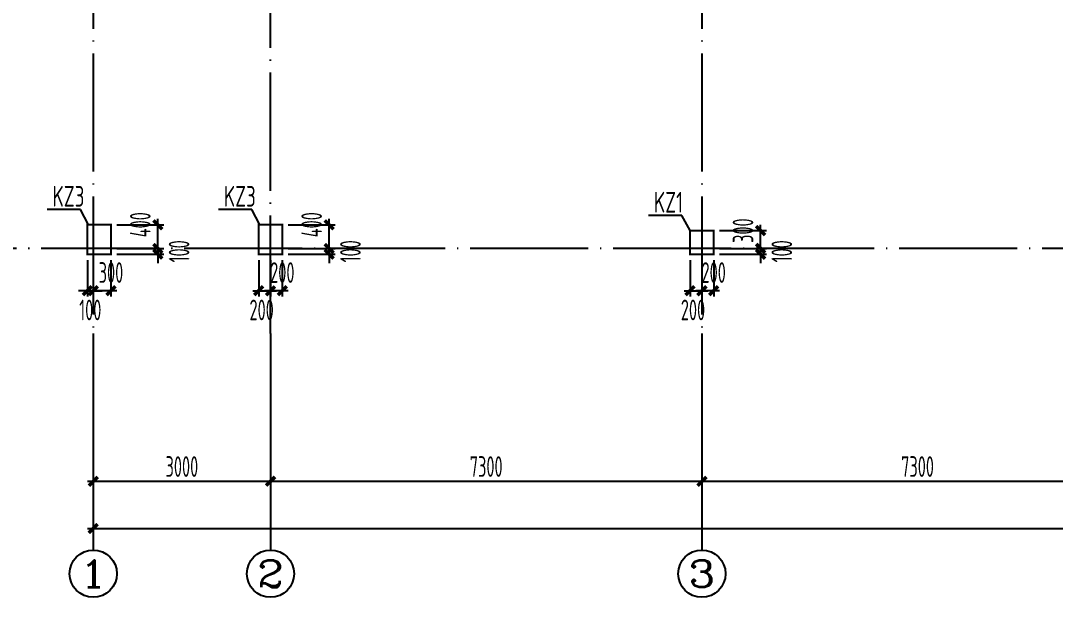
# Model space of a CAD drawing. Extents: x -472319 to -112444, y -516749 to -5704.
# Drawn here: x -418466 to -400956, y -482015 to -472252 of the extents above; entities that cross this region are included whole.
import ezdxf
from ezdxf.enums import TextEntityAlignment as Align

# ---------------------------------------------------------------- set-up
doc = ezdxf.new("R2010")
doc.units = 0
doc.header["$LTSCALE"] = 100
doc.header["$MEASUREMENT"] = 0
doc.linetypes.add('CENTER', pattern=[2, 1.25, -0.25, 0.25, -0.25])
doc.linetypes.add('DOTE', pattern=[2.42, 2, -0.2, 0.02, -0.2])
for name, color, linetype in [('AXIS', 3, 'Continuous'), ('AXIS_TEXT', 7, 'Continuous'), ('DOTE', 1, 'CENTER'), ('TEXT', 7, 'Continuous'), ('填充', 8, 'Continuous'), ('柱', 2, 'Continuous')]:
    doc.layers.add(name, color=color, linetype=linetype)
doc.styles.add('_TCH_AXIS', font='COMPLEX', dxfattribs={"bigfont": 'GBCBIG'})
doc.styles.add('COMPLEX', font='COMPLEX')
doc.styles.add('HZ', font='tssdeng.shx', dxfattribs={"width": 0.6, "height": 350, "bigfont": 'a.shx'})
doc.styles.add('TSSD_Dimension', font='Tssdeng.shx', dxfattribs={"width": 0.7, "bigfont": 'hztxt.shx'})
doc.dimstyles.new('DIMN', dxfattribs={"dimtxt": 350, "dimasz": 150, "dimexe": 100, "dimexo": 100, "dimgap": 75, "dimtad": 1, "dimdec": 0, "dimzin": 0, "dimdsep": 46, "dimtxsty": 'HZ', "dimblk": 'ARCHTICK', "dimcen": 0.09, "dimdle": 100, "dimclrd": 3, "dimclre": 3, "dimclrt": 7, "dimazin": 2, "dimtfac": 1, "dimtdec": 0, "dimtmove": 2, "dimatfit": 3, "dimldrblk": 'ARCHTICK', "dimfxl": 1, "dimtolj": 1, "dimtzin": 0, "dimarcsym": 0})

# ---------------------------------------------------------------- blocks, each defined once
blk = doc.blocks.new('_ArchTick')
at = {"color": 0, "linetype": 'ByBlock', "const_width": 0.4}
blk.add_lwpolyline([(-0.5, -0.5), (0.5, 0.5)], dxfattribs=at)
blk = doc.blocks.new('*D2412')
at = {"layer": 'AXIS', "color": 3, "lineweight": -2, "transparency": 16777216}
for p, q in [((-417238, -477651), (-417238, -480151)), ((-414238, -477651), (-414238, -480151)), ((-417338, -480051), (-414138, -480051))]:
    blk.add_line(p, q, dxfattribs=at)
at = {"layer": 'Defpoints', "color": 0, "transparency": 16777216}
for p in [(-417238, -477551), (-414238, -477551), (-414238, -480051)]:
    blk.add_point(p, dxfattribs=at)
at = {"layer": 'AXIS', "color": 3, "lineweight": -2, "transparency": 16777216, "xscale": 150, "yscale": 150, "zscale": 150, "rotation": 180}
blk.add_blockref('_ArchTick', (-417238, -480051), dxfattribs=at)
at = {"layer": 'AXIS', "color": 3, "lineweight": -2, "transparency": 16777216, "xscale": 150, "yscale": 150, "zscale": 150}
blk.add_blockref('_ArchTick', (-414238, -480051), dxfattribs=at)
at = {"layer": 'AXIS', "color": 7, "transparency": 16777216, "insert": (-415738, -479801), "char_height": 350, "attachment_point": 5, "style": 'HZ'}
blk.add_mtext('\\A1;3000', dxfattribs=at)
blk = doc.blocks.new('*D2413')
at = {"layer": 'AXIS', "color": 3, "lineweight": -2, "transparency": 16777216}
for p, q in [((-414238, -477651), (-414238, -480151)), ((-406938, -477651), (-406938, -480151)), ((-414338, -480051), (-406838, -480051))]:
    blk.add_line(p, q, dxfattribs=at)
at = {"layer": 'Defpoints', "color": 0, "transparency": 16777216}
for p in [(-414238, -477551), (-406938, -477551), (-406938, -480051)]:
    blk.add_point(p, dxfattribs=at)
at = {"layer": 'AXIS', "color": 3, "lineweight": -2, "transparency": 16777216, "xscale": 150, "yscale": 150, "zscale": 150, "rotation": 180}
blk.add_blockref('_ArchTick', (-414238, -480051), dxfattribs=at)
at = {"layer": 'AXIS', "color": 3, "lineweight": -2, "transparency": 16777216, "xscale": 150, "yscale": 150, "zscale": 150}
blk.add_blockref('_ArchTick', (-406938, -480051), dxfattribs=at)
at = {"layer": 'AXIS', "color": 7, "transparency": 16777216, "insert": (-410588, -479801), "char_height": 350, "attachment_point": 5, "style": 'HZ'}
blk.add_mtext('\\A1;7300', dxfattribs=at)
blk = doc.blocks.new('*D2414')
at = {"layer": 'AXIS', "color": 3, "lineweight": -2, "transparency": 16777216}
for p, q in [((-406938, -477651), (-406938, -480151)), ((-399638, -477651), (-399638, -480151)), ((-407038, -480051), (-399538, -480051))]:
    blk.add_line(p, q, dxfattribs=at)
at = {"layer": 'Defpoints', "color": 0, "transparency": 16777216}
for p in [(-406938, -477551), (-399638, -477551), (-399638, -480051)]:
    blk.add_point(p, dxfattribs=at)
at = {"layer": 'AXIS', "color": 3, "lineweight": -2, "transparency": 16777216, "xscale": 150, "yscale": 150, "zscale": 150, "rotation": 180}
blk.add_blockref('_ArchTick', (-406938, -480051), dxfattribs=at)
at = {"layer": 'AXIS', "color": 3, "lineweight": -2, "transparency": 16777216, "xscale": 150, "yscale": 150, "zscale": 150}
blk.add_blockref('_ArchTick', (-399638, -480051), dxfattribs=at)
at = {"layer": 'AXIS', "color": 7, "transparency": 16777216, "insert": (-403288, -479801), "char_height": 350, "attachment_point": 5, "style": 'HZ'}
blk.add_mtext('\\A1;7300', dxfattribs=at)
blk = doc.blocks.new('*D2421')
at = {"layer": 'AXIS', "color": 3, "lineweight": -2, "transparency": 16777216}
for p, q in [((-417238, -477651), (-417238, -480951)), ((-357438, -477651), (-357438, -480951)), ((-417338, -480851), (-357338, -480851))]:
    blk.add_line(p, q, dxfattribs=at)
at = {"layer": 'Defpoints', "color": 0, "transparency": 16777216}
for p in [(-417238, -477551), (-357438, -477551), (-357438, -480851)]:
    blk.add_point(p, dxfattribs=at)
at = {"layer": 'AXIS', "color": 3, "lineweight": -2, "transparency": 16777216, "xscale": 150, "yscale": 150, "zscale": 150, "rotation": 180}
blk.add_blockref('_ArchTick', (-417238, -480851), dxfattribs=at)
at = {"layer": 'AXIS', "color": 3, "lineweight": -2, "transparency": 16777216, "xscale": 150, "yscale": 150, "zscale": 150}
blk.add_blockref('_ArchTick', (-357438, -480851), dxfattribs=at)
at = {"layer": 'AXIS', "color": 7, "transparency": 16777216, "insert": (-387338, -480601), "char_height": 350, "attachment_point": 5, "style": 'HZ'}
blk.add_mtext('\\A1;59800', dxfattribs=at)
blk = doc.blocks.new('_AXISO')
blk.add_circle((0, 0), 0.5)
at = {"layer": 'AXIS_TEXT', "style": 'COMPLEX', "width": 1.041667}
blk.add_attdef('A', text='', height=0.56, dxfattribs=at).set_placement((-0.25, -0.28), (0.25, -0.28), align=Align.FIT)
blk = doc.blocks.new('*D2423')
at = {"layer": 'Defpoints', "color": 0, "transparency": 16777216}
for p in [(-416938, -476107), (-416938, -476207), (-416145, -476207)]:
    blk.add_point(p, dxfattribs=at)
at = {"layer": '填充', "color": 3, "lineweight": -2, "transparency": 16777216}
for p, q in [((-416145, -476107), (-416145, -475957)), ((-416838, -476107), (-416045, -476107)), ((-416838, -476207), (-416045, -476207)), ((-416145, -476107), (-416145, -476207)), ((-416145, -476207), (-416145, -476357))]:
    blk.add_line(p, q, dxfattribs=at)
at = {"layer": '填充', "color": 3, "lineweight": -2, "transparency": 16777216, "xscale": 150, "yscale": 150, "zscale": 150}
for p, rotation in [((-416145, -476107), 270), ((-416145, -476207), 90)]:
    blk.add_blockref('_ArchTick', p, dxfattribs=dict(at, rotation=rotation))
at = {"layer": '填充', "color": 7, "transparency": 16777216, "insert": (-415785, -476157), "char_height": 350, "attachment_point": 5, "rotation": 90, "style": 'HZ'}
blk.add_mtext('\\A1;100', dxfattribs=at)
blk = doc.blocks.new('*D2424')
at = {"layer": 'Defpoints', "color": 0, "transparency": 16777216}
for p in [(-416938, -475707), (-416145, -475707), (-416938, -476107)]:
    blk.add_point(p, dxfattribs=at)
at = {"layer": '填充', "color": 3, "lineweight": -2, "transparency": 16777216}
for p, q in [((-416838, -475707), (-416045, -475707)), ((-416145, -476207), (-416145, -475607)), ((-416838, -476107), (-416045, -476107))]:
    blk.add_line(p, q, dxfattribs=at)
at = {"layer": '填充', "color": 3, "lineweight": -2, "transparency": 16777216, "xscale": 150, "yscale": 150, "zscale": 150}
for p, rotation in [((-416145, -475707), 90), ((-416145, -476107), 270)]:
    blk.add_blockref('_ArchTick', p, dxfattribs=dict(at, rotation=rotation))
at = {"layer": '填充', "color": 7, "transparency": 16777216, "insert": (-416442, -475707), "char_height": 350, "attachment_point": 5, "rotation": 90, "style": 'HZ'}
blk.add_mtext('\\A1;400', dxfattribs=at)
blk = doc.blocks.new('*D2425')
at = {"layer": 'Defpoints', "color": 0, "transparency": 16777216}
for p in [(-417338, -476207), (-417238, -476207), (-417238, -476824)]:
    blk.add_point(p, dxfattribs=at)
at = {"layer": '填充', "color": 3, "lineweight": -2, "transparency": 16777216}
for p, q in [((-417338, -476307), (-417338, -476924)), ((-417238, -476307), (-417238, -476924)), ((-417338, -476824), (-417488, -476824)), ((-417338, -476824), (-417238, -476824)), ((-417238, -476824), (-417088, -476824))]:
    blk.add_line(p, q, dxfattribs=at)
at = {"layer": '填充', "color": 3, "lineweight": -2, "transparency": 16777216, "xscale": 150, "yscale": 150, "zscale": 150}
blk.add_blockref('_ArchTick', (-417338, -476824), dxfattribs=at)
at = {"layer": '填充', "color": 3, "lineweight": -2, "transparency": 16777216, "xscale": 150, "yscale": 150, "zscale": 150, "rotation": 180}
blk.add_blockref('_ArchTick', (-417238, -476824), dxfattribs=at)
at = {"layer": '填充', "color": 7, "transparency": 16777216, "insert": (-417288, -477150), "char_height": 350, "attachment_point": 5, "style": 'HZ'}
blk.add_mtext('\\A1;100', dxfattribs=at)
blk = doc.blocks.new('*D2426')
at = {"layer": 'Defpoints', "color": 0, "transparency": 16777216}
for p in [(-417238, -476207), (-416938, -476207), (-417238, -476824)]:
    blk.add_point(p, dxfattribs=at)
at = {"layer": '填充', "color": 3, "lineweight": -2, "transparency": 16777216}
for p, q in [((-417238, -476307), (-417238, -476924)), ((-416938, -476307), (-416938, -476924)), ((-416838, -476824), (-417338, -476824))]:
    blk.add_line(p, q, dxfattribs=at)
at = {"layer": '填充', "color": 3, "lineweight": -2, "transparency": 16777216, "xscale": 150, "yscale": 150, "zscale": 150, "rotation": 180}
blk.add_blockref('_ArchTick', (-417238, -476824), dxfattribs=at)
at = {"layer": '填充', "color": 3, "lineweight": -2, "transparency": 16777216, "xscale": 150, "yscale": 150, "zscale": 150}
blk.add_blockref('_ArchTick', (-416938, -476824), dxfattribs=at)
at = {"layer": '填充', "color": 7, "transparency": 16777216, "insert": (-416938, -476516), "char_height": 350, "attachment_point": 5, "style": 'HZ'}
blk.add_mtext('\\A1;300', dxfattribs=at)
blk = doc.blocks.new('*D2275')
at = {"layer": 'Defpoints', "color": 0, "transparency": 16777216}
for p in [(-414038, -476107), (-414038, -476207), (-413245, -476207)]:
    blk.add_point(p, dxfattribs=at)
at = {"layer": '填充', "color": 3, "lineweight": -2, "transparency": 16777216}
for p, q in [((-413245, -476107), (-413245, -475957)), ((-413938, -476107), (-413145, -476107)), ((-413938, -476207), (-413145, -476207)), ((-413245, -476107), (-413245, -476207)), ((-413245, -476207), (-413245, -476357))]:
    blk.add_line(p, q, dxfattribs=at)
at = {"layer": '填充', "color": 3, "lineweight": -2, "transparency": 16777216, "xscale": 150, "yscale": 150, "zscale": 150}
for p, rotation in [((-413245, -476107), 270), ((-413245, -476207), 90)]:
    blk.add_blockref('_ArchTick', p, dxfattribs=dict(at, rotation=rotation))
at = {"layer": '填充', "color": 7, "transparency": 16777216, "insert": (-412885, -476157), "char_height": 350, "attachment_point": 5, "rotation": 90, "style": 'HZ'}
blk.add_mtext('\\A1;100', dxfattribs=at)
blk = doc.blocks.new('*D2276')
at = {"layer": 'Defpoints', "color": 0, "transparency": 16777216}
for p in [(-414038, -475707), (-413245, -475707), (-414038, -476107)]:
    blk.add_point(p, dxfattribs=at)
at = {"layer": '填充', "color": 3, "lineweight": -2, "transparency": 16777216}
for p, q in [((-413938, -475707), (-413145, -475707)), ((-413245, -476207), (-413245, -475607)), ((-413938, -476107), (-413145, -476107))]:
    blk.add_line(p, q, dxfattribs=at)
at = {"layer": '填充', "color": 3, "lineweight": -2, "transparency": 16777216, "xscale": 150, "yscale": 150, "zscale": 150}
for p, rotation in [((-413245, -475707), 90), ((-413245, -476107), 270)]:
    blk.add_blockref('_ArchTick', p, dxfattribs=dict(at, rotation=rotation))
at = {"layer": '填充', "color": 7, "transparency": 16777216, "insert": (-413542, -475707), "char_height": 350, "attachment_point": 5, "rotation": 90, "style": 'HZ'}
blk.add_mtext('\\A1;400', dxfattribs=at)
blk = doc.blocks.new('*D2277')
at = {"layer": 'Defpoints', "color": 0, "transparency": 16777216}
for p in [(-414438, -476207), (-414238, -476207), (-414238, -476824)]:
    blk.add_point(p, dxfattribs=at)
at = {"layer": '填充', "color": 3, "lineweight": -2, "transparency": 16777216}
for p, q in [((-414438, -476307), (-414438, -476924)), ((-414238, -476307), (-414238, -476924)), ((-414538, -476824), (-414138, -476824))]:
    blk.add_line(p, q, dxfattribs=at)
at = {"layer": '填充', "color": 3, "lineweight": -2, "transparency": 16777216, "xscale": 150, "yscale": 150, "zscale": 150, "rotation": 180}
blk.add_blockref('_ArchTick', (-414438, -476824), dxfattribs=at)
at = {"layer": '填充', "color": 3, "lineweight": -2, "transparency": 16777216, "xscale": 150, "yscale": 150, "zscale": 150}
blk.add_blockref('_ArchTick', (-414238, -476824), dxfattribs=at)
at = {"layer": '填充', "color": 7, "transparency": 16777216, "insert": (-414388, -477150), "char_height": 350, "attachment_point": 5, "style": 'HZ'}
blk.add_mtext('\\A1;200', dxfattribs=at)
blk = doc.blocks.new('*D2278')
at = {"layer": 'Defpoints', "color": 0, "transparency": 16777216}
for p in [(-414238, -476207), (-414038, -476207), (-414238, -476824)]:
    blk.add_point(p, dxfattribs=at)
at = {"layer": '填充', "color": 3, "lineweight": -2, "transparency": 16777216}
for p, q in [((-414238, -476307), (-414238, -476924)), ((-414038, -476307), (-414038, -476924)), ((-413938, -476824), (-414338, -476824))]:
    blk.add_line(p, q, dxfattribs=at)
at = {"layer": '填充', "color": 3, "lineweight": -2, "transparency": 16777216, "xscale": 150, "yscale": 150, "zscale": 150, "rotation": 180}
blk.add_blockref('_ArchTick', (-414238, -476824), dxfattribs=at)
at = {"layer": '填充', "color": 3, "lineweight": -2, "transparency": 16777216, "xscale": 150, "yscale": 150, "zscale": 150}
blk.add_blockref('_ArchTick', (-414038, -476824), dxfattribs=at)
at = {"layer": '填充', "color": 7, "transparency": 16777216, "insert": (-414038, -476516), "char_height": 350, "attachment_point": 5, "style": 'HZ'}
blk.add_mtext('\\A1;200', dxfattribs=at)
blk = doc.blocks.new('*D2331')
at = {"layer": 'Defpoints', "color": 0, "transparency": 16777216}
for p in [(-406738, -476107), (-406738, -476207), (-405945, -476207)]:
    blk.add_point(p, dxfattribs=at)
at = {"layer": '填充', "color": 3, "lineweight": -2, "transparency": 16777216}
for p, q in [((-405945, -476107), (-405945, -475957)), ((-406638, -476107), (-405845, -476107)), ((-406638, -476207), (-405845, -476207)), ((-405945, -476107), (-405945, -476207)), ((-405945, -476207), (-405945, -476357))]:
    blk.add_line(p, q, dxfattribs=at)
at = {"layer": '填充', "color": 3, "lineweight": -2, "transparency": 16777216, "xscale": 150, "yscale": 150, "zscale": 150}
for p, rotation in [((-405945, -476107), 270), ((-405945, -476207), 90)]:
    blk.add_blockref('_ArchTick', p, dxfattribs=dict(at, rotation=rotation))
at = {"layer": '填充', "color": 7, "transparency": 16777216, "insert": (-405585, -476157), "char_height": 350, "attachment_point": 5, "rotation": 90, "style": 'HZ'}
blk.add_mtext('\\A1;100', dxfattribs=at)
blk = doc.blocks.new('*D2332')
at = {"layer": 'Defpoints', "color": 0, "transparency": 16777216}
for p in [(-406738, -475807), (-405945, -475807), (-406738, -476107)]:
    blk.add_point(p, dxfattribs=at)
at = {"layer": '填充', "color": 3, "lineweight": -2, "transparency": 16777216}
for p, q in [((-405945, -476207), (-405945, -475707)), ((-406638, -475807), (-405845, -475807)), ((-406638, -476107), (-405845, -476107))]:
    blk.add_line(p, q, dxfattribs=at)
at = {"layer": '填充', "color": 3, "lineweight": -2, "transparency": 16777216, "xscale": 150, "yscale": 150, "zscale": 150}
for p, rotation in [((-405945, -475807), 90), ((-405945, -476107), 270)]:
    blk.add_blockref('_ArchTick', p, dxfattribs=dict(at, rotation=rotation))
at = {"layer": '填充', "color": 7, "transparency": 16777216, "insert": (-406242, -475807), "char_height": 350, "attachment_point": 5, "rotation": 90, "style": 'HZ'}
blk.add_mtext('\\A1;300', dxfattribs=at)
blk = doc.blocks.new('*D2333')
at = {"layer": 'Defpoints', "color": 0, "transparency": 16777216}
for p in [(-407138, -476207), (-406938, -476207), (-406938, -476824)]:
    blk.add_point(p, dxfattribs=at)
at = {"layer": '填充', "color": 3, "lineweight": -2, "transparency": 16777216}
for p, q in [((-407138, -476307), (-407138, -476924)), ((-406938, -476307), (-406938, -476924)), ((-407238, -476824), (-406838, -476824))]:
    blk.add_line(p, q, dxfattribs=at)
at = {"layer": '填充', "color": 3, "lineweight": -2, "transparency": 16777216, "xscale": 150, "yscale": 150, "zscale": 150, "rotation": 180}
blk.add_blockref('_ArchTick', (-407138, -476824), dxfattribs=at)
at = {"layer": '填充', "color": 3, "lineweight": -2, "transparency": 16777216, "xscale": 150, "yscale": 150, "zscale": 150}
blk.add_blockref('_ArchTick', (-406938, -476824), dxfattribs=at)
at = {"layer": '填充', "color": 7, "transparency": 16777216, "insert": (-407088, -477150), "char_height": 350, "attachment_point": 5, "style": 'HZ'}
blk.add_mtext('\\A1;200', dxfattribs=at)
blk = doc.blocks.new('*D2334')
at = {"layer": 'Defpoints', "color": 0, "transparency": 16777216}
for p in [(-406938, -476207), (-406738, -476207), (-406938, -476824)]:
    blk.add_point(p, dxfattribs=at)
at = {"layer": '填充', "color": 3, "lineweight": -2, "transparency": 16777216}
for p, q in [((-406938, -476307), (-406938, -476924)), ((-406738, -476307), (-406738, -476924)), ((-406638, -476824), (-407038, -476824))]:
    blk.add_line(p, q, dxfattribs=at)
at = {"layer": '填充', "color": 3, "lineweight": -2, "transparency": 16777216, "xscale": 150, "yscale": 150, "zscale": 150, "rotation": 180}
blk.add_blockref('_ArchTick', (-406938, -476824), dxfattribs=at)
at = {"layer": '填充', "color": 3, "lineweight": -2, "transparency": 16777216, "xscale": 150, "yscale": 150, "zscale": 150}
blk.add_blockref('_ArchTick', (-406738, -476824), dxfattribs=at)
at = {"layer": '填充', "color": 7, "transparency": 16777216, "insert": (-406738, -476516), "char_height": 350, "attachment_point": 5, "style": 'HZ'}
blk.add_mtext('\\A1;200', dxfattribs=at)

msp = doc.modelspace()

# ---------------------------------------------------------------- linework, layer by layer
at = {"layer": 'AXIS'}
for p, q in [((-417238.328, -477550.782), (-417238.328, -481215.078)), ((-414238.328, -477550.782), (-414238.328, -481215.078)), ((-406938.328, -477550.782), (-406938.328, -481215.078))]:
    msp.add_line(p, q, dxfattribs=at)
at = {"layer": 'DOTE', "linetype": 'DOTE', "ltscale": 10}
for p, q in [((-417238.328, -458287.242), (-417238.328, -477550.782)), ((-414238.328, -477550.782), (-414238.328, -458287.242)), ((-406938.328, -458287.242), (-406938.328, -477550.782)), ((-355619.518, -476106.89), (-418912.147, -476106.89))]:
    msp.add_line(p, q, dxfattribs=at)
at = {"layer": 'TEXT'}
for p, q in [((-417455.157, -475448.98), (-418019.612, -475448.98)), ((-417316.657, -475706.89), (-417455.157, -475448.98)), ((-414555.157, -475448.98), (-415119.612, -475448.98)), ((-414416.657, -475706.89), (-414555.157, -475448.98)), ((-407276.828, -475548.98), (-407841.283, -475548.98)), ((-407138.328, -475806.89), (-407276.828, -475548.98))]:
    msp.add_line(p, q, dxfattribs=at)
at = {"layer": '柱', "const_width": 35}
for points in [[(-417338.328, -476206.89), (-416938.328, -476206.89), (-416938.328, -475706.89), (-417338.328, -475706.89)], [(-414438.328, -476206.89), (-414038.328, -476206.89), (-414038.328, -475706.89), (-414438.328, -475706.89)], [(-407138.328, -476206.89), (-406738.328, -476206.89), (-406738.328, -475806.89), (-407138.328, -475806.89)]]:
    msp.add_lwpolyline(points, close=True, dxfattribs=at)

# ---------------------------------------------------------------- block references
at = {"layer": 'AXIS'}
ref = msp.add_blockref('_AXISO', (-417238.328, -481615.078), dxfattribs=dict(at, xscale=800, yscale=800, zscale=800))
ref.add_attrib('A', '1', dxfattribs={"layer": 'AXIS_TEXT', "height": 452.548, "style": '_TCH_AXIS', "width": 2.333333}).set_placement((-417464.602, -481841.352), (-417012.054, -481841.352), align=Align.FIT)
ref = msp.add_blockref('_AXISO', (-414238.328, -481615.078), dxfattribs=dict(at, xscale=800, yscale=800, zscale=800))
ref.add_attrib('A', '2', dxfattribs={"layer": 'AXIS_TEXT', "height": 452.548, "style": '_TCH_AXIS', "width": 1.5}).set_placement((-414464.602, -481841.352), (-414012.054, -481841.352), align=Align.FIT)
ref = msp.add_blockref('_AXISO', (-406938.328, -481615.078), dxfattribs=dict(at, xscale=800, yscale=800, zscale=800))
ref.add_attrib('A', '3', dxfattribs={"layer": 'AXIS_TEXT', "height": 452.548, "style": '_TCH_AXIS', "width": 1.5}).set_placement((-407164.602, -481841.352), (-406712.054, -481841.352), align=Align.FIT)

# ---------------------------------------------------------------- texts
at = {"layer": 'TEXT', "style": 'TSSD_Dimension', "width": 0.7}
for s, p in [('KZ3', (-417929.28, -475400.789)), ('KZ3', (-415029.28, -475400.789)), ('KZ1', (-407750.952, -475500.789))]:
    msp.add_text(s, height=350, dxfattribs=at).set_placement(p)

# ---------------------------------------------------------------- dimensions: what is measured, and where the dimension line sits
at = {"layer": 'AXIS'}
for p1, p2, distance, picture, middle in [((-417238.328, -477550.782), (-414238.328, -477550.782), -2500, '*D2412', (-415738.328, -479800.782)), ((-417238.328, -477550.782), (-357438.328, -477550.782), -3300, '*D2421', (-387338.328, -480600.782)), ((-414238.328, -477550.782), (-406938.328, -477550.782), -2500, '*D2413', (-410588.328, -479800.782)), ((-406938.328, -477550.782), (-399638.328, -477550.782), -2500, '*D2414', (-403288.328, -479800.782))]:
    dim = msp.add_aligned_dim(p1=p1, p2=p2, distance=distance, dimstyle='DIMN', dxfattribs=at)
    dim.commit()
    dim.dimension.update_dxf_attribs({"geometry": picture, "text_midpoint": middle})
at = {"layer": '填充', "color": 7}
for base, p1, p2, picture, middle in [((-416145, -475706.89), (-416938.328, -476106.89), (-416938.328, -475706.89), '*D2424', (-416441.664, -475706.89)), ((-413245, -475706.89), (-414038.328, -476106.89), (-414038.328, -475706.89), '*D2276', (-413541.664, -475706.89)), ((-405945, -475806.89), (-406738.328, -476106.89), (-406738.328, -475806.89), '*D2332', (-406241.664, -475806.89)), ((-416145, -476206.89), (-416938.328, -476106.89), (-416938.328, -476206.89), '*D2423', (-415785.5, -476156.89)), ((-413245, -476206.89), (-414038.328, -476106.89), (-414038.328, -476206.89), '*D2275', (-412885.5, -476156.89)), ((-405945, -476206.89), (-406738.328, -476106.89), (-406738.328, -476206.89), '*D2331', (-405585.5, -476156.89))]:
    dim = msp.add_linear_dim(base=base, p1=p1, p2=p2, angle=90, dimstyle='DIMN', override={"dimfxl": 100}, dxfattribs=at)
    dim.commit()
    dim.dimension.update_dxf_attribs({"geometry": picture, "text_midpoint": middle, "dimtype": 160})
for base, p1, p2, picture, middle in [((-417238.328, -476824), (-417338.328, -476206.89), (-417238.328, -476206.89), '*D2425', (-417288.328, -477150)), ((-417238.328, -476824), (-416938.328, -476206.89), (-417238.328, -476206.89), '*D2426', (-416938.328, -476516)), ((-414238.328, -476824), (-414438.328, -476206.89), (-414238.328, -476206.89), '*D2277', (-414388.328, -477150)), ((-414238.328, -476824), (-414038.328, -476206.89), (-414238.328, -476206.89), '*D2278', (-414038.328, -476516)), ((-406938.328, -476824), (-407138.328, -476206.89), (-406938.328, -476206.89), '*D2333', (-407088.328, -477150)), ((-406938.328, -476824), (-406738.328, -476206.89), (-406938.328, -476206.89), '*D2334', (-406738.328, -476516))]:
    dim = msp.add_linear_dim(base=base, p1=p1, p2=p2, dimstyle='DIMN', override={"dimfxl": 100}, dxfattribs=at)
    dim.commit()
    dim.dimension.update_dxf_attribs({"geometry": picture, "text_midpoint": middle, "dimtype": 160})

doc.saveas('drawing.dxf')
